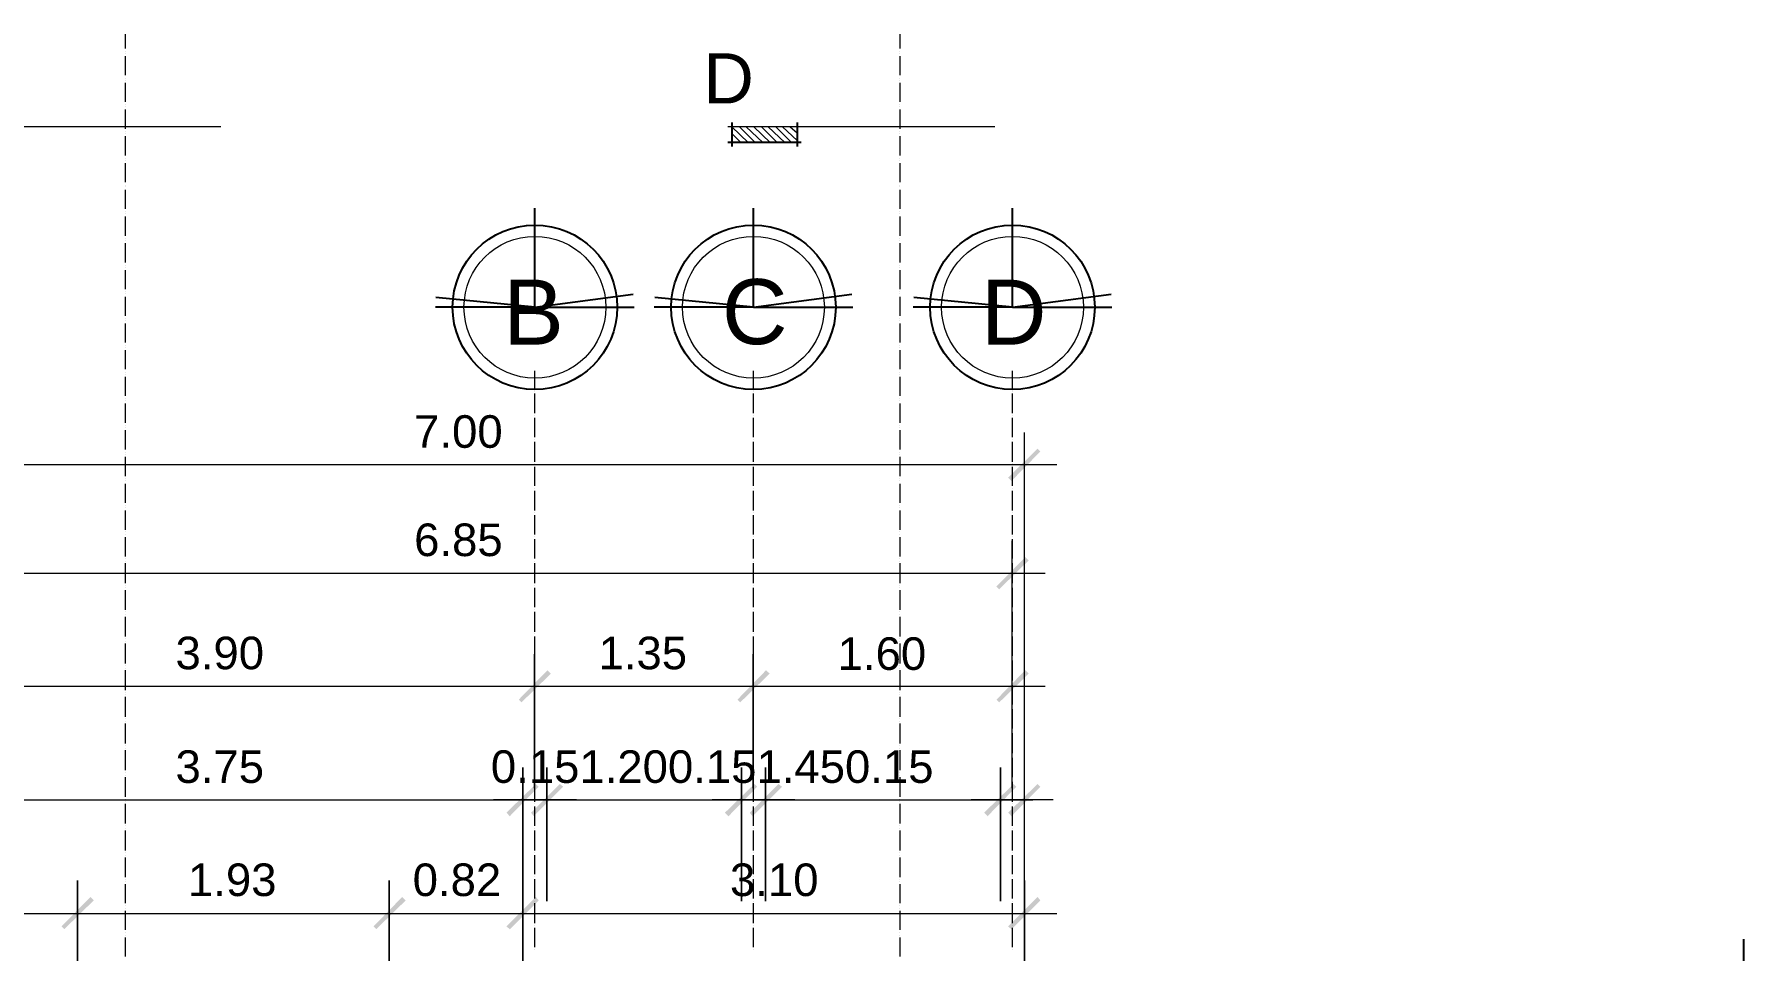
# Model space of a CAD drawing. Header units: millimetres. Extents: x 0 to 51.9, y -1.9 to 29.7.
# Drawn here: x 40.49 to 51.05, y 23.51 to 29.18 of the extents above; entities that cross this region are included whole.
import ezdxf

# ---------------------------------------------------------------- set-up
doc = ezdxf.new("R2010")
doc.units = ezdxf.units.MM
for name, color, linetype in [('PDF_0', 7, 'Continuous'), ('PDF_Acabados', 7, 'Continuous'), ('PDF_Arquitectura', 7, 'Continuous'), ('PDF_Ejes', 7, 'Continuous'), ('PDF_Text', 7, 'Continuous')]:
    doc.layers.add(name, color=color, linetype=linetype)
doc.styles.add('PDF ArialMT', font='arial.ttf')

msp = doc.modelspace()

# ---------------------------------------------------------------- hatches: boundary and pattern name
at = {"layer": 'PDF_0', "transparency": 33554559}
for points in [[(46.502, 26.438), (46.523, 26.417), (46.701, 26.599), (46.684, 26.616)], [(46.43, 25.765), (46.447, 25.748), (46.629, 25.926), (46.608, 25.947)], [(43.657, 25.248), (43.479, 25.066), (43.496, 25.049), (43.678, 25.227)], [(45.007, 25.248), (44.83, 25.066), (44.847, 25.049), (45.029, 25.227)], [(46.43, 25.066), (46.447, 25.049), (46.629, 25.227), (46.608, 25.248)], [(43.585, 24.545), (43.403, 24.368), (43.424, 24.346), (43.602, 24.528)], [(43.572, 24.346), (43.754, 24.528), (43.733, 24.545), (43.555, 24.368)], [(44.935, 24.545), (44.753, 24.368), (44.775, 24.346), (44.952, 24.528)], [(44.923, 24.346), (45.105, 24.528), (45.084, 24.545), (44.906, 24.368)], [(46.536, 24.545), (46.354, 24.368), (46.375, 24.346), (46.553, 24.528)], [(46.701, 24.528), (46.684, 24.545), (46.502, 24.368), (46.523, 24.346)], [(40.672, 23.648), (40.854, 23.826), (40.833, 23.847), (40.655, 23.665)], [(42.599, 23.648), (42.781, 23.826), (42.759, 23.847), (42.582, 23.665)], [(43.424, 23.648), (43.602, 23.826), (43.585, 23.847), (43.403, 23.665)], [(46.502, 23.665), (46.523, 23.648), (46.701, 23.826), (46.684, 23.847)]]:
    msp.add_hatch(color=256, dxfattribs=at).paths.add_polyline_path(points)

# ---------------------------------------------------------------- linework, layer by layer
for p, q in [((43.579, 27.49), (43.579, 28.103)), ((44.929, 27.49), (44.929, 28.103)), ((46.529, 27.49), (46.529, 28.103)), ((43.579, 27.49), (44.187, 27.571)), ((44.929, 27.49), (45.537, 27.571)), ((46.529, 27.49), (47.138, 27.571)), ((43.579, 27.49), (42.965, 27.49)), ((43.579, 27.49), (42.968, 27.551)), ((43.579, 27.49), (44.192, 27.49)), ((44.929, 27.49), (44.316, 27.49)), ((44.929, 27.49), (44.319, 27.551)), ((44.929, 27.49), (45.543, 27.49)), ((46.529, 27.49), (45.916, 27.49)), ((46.529, 27.49), (45.919, 27.551)), ((46.529, 27.49), (47.143, 27.49)), ((51.046, 22.973), (51.046, 23.586))]:
    msp.add_line(p, q)
for centre in [(43.579, 27.49), (44.929, 27.49), (46.529, 27.49)]:
    msp.add_circle(centre, 0.508)
at = {"layer": 'PDF_Acabados', "lineweight": 25}
for points in [[(44.796, 28.631), (44.796, 28.483)], [(45.198, 28.631), (45.198, 28.483)], [(45.223, 28.508), (44.77, 28.508)]]:
    msp.add_lwpolyline(points, dxfattribs=at)
at = {"layer": 'PDF_Acabados', "color": 8, "lineweight": 5, "true_color": 0x808080}
for points in [[(41.638, 28.605), (39.987, 28.605)], [(46.421, 28.605), (44.77, 28.605)]]:
    msp.add_lwpolyline(points, dxfattribs=at)
at = {"layer": 'PDF_Acabados', "lineweight": 9}
for points in [[(44.796, 28.605), (44.897, 28.508)], [(44.796, 28.563), (44.851, 28.508)], [(44.796, 28.516), (44.808, 28.508)], [(44.842, 28.605), (44.94, 28.508)], [(44.885, 28.605), (44.986, 28.508)], [(44.931, 28.605), (45.033, 28.508)], [(44.978, 28.605), (45.075, 28.508)], [(45.02, 28.605), (45.122, 28.508)], [(45.067, 28.605), (45.164, 28.508)], [(45.109, 28.605), (45.198, 28.521)], [(45.156, 28.605), (45.198, 28.567)]]:
    msp.add_lwpolyline(points, dxfattribs=at)
at = {"layer": 'PDF_Arquitectura', "lineweight": 5}
for points in [[(41.049, 29.177), (41.049, 29.088)], [(45.833, 29.177), (45.833, 29.088)], [(41.049, 29.071), (41.049, 29.071)], [(41.049, 29.058), (41.049, 29.058)], [(41.049, 29.041), (41.049, 28.923)], [(45.833, 29.071), (45.833, 29.071)], [(45.833, 29.058), (45.833, 29.058)], [(45.833, 29.041), (45.833, 28.923)], [(41.049, 28.906), (41.049, 28.906)], [(41.049, 28.893), (41.049, 28.893)], [(41.049, 28.876), (41.049, 28.758)], [(45.833, 28.906), (45.833, 28.906)], [(45.833, 28.893), (45.833, 28.893)], [(45.833, 28.876), (45.833, 28.758)], [(41.049, 28.741), (41.049, 28.741)], [(41.049, 28.728), (41.049, 28.728)], [(45.833, 28.741), (45.833, 28.741)], [(45.833, 28.728), (45.833, 28.728)], [(41.049, 28.711), (41.049, 28.593)], [(45.833, 28.711), (45.833, 28.593)], [(41.049, 28.576), (41.049, 28.576)], [(41.049, 28.563), (41.049, 28.563)], [(41.049, 28.546), (41.049, 28.427)], [(45.833, 28.576), (45.833, 28.576)], [(45.833, 28.563), (45.833, 28.563)], [(45.833, 28.546), (45.833, 28.427)], [(41.049, 28.411), (41.049, 28.411)], [(45.833, 28.411), (45.833, 28.411)], [(41.049, 28.398), (41.049, 28.398)], [(41.049, 28.381), (41.049, 28.262)], [(45.833, 28.398), (45.833, 28.398)], [(45.833, 28.381), (45.833, 28.262)], [(41.049, 28.245), (41.049, 28.245)], [(41.049, 28.233), (41.049, 28.233)], [(41.049, 28.216), (41.049, 28.097)], [(45.833, 28.245), (45.833, 28.245)], [(45.833, 28.233), (45.833, 28.233)], [(45.833, 28.216), (45.833, 28.097)], [(41.049, 28.08), (41.049, 28.08)], [(41.049, 28.068), (41.049, 28.068)], [(41.049, 28.051), (41.049, 27.932)], [(45.833, 28.08), (45.833, 28.08)], [(45.833, 28.068), (45.833, 28.068)], [(45.833, 28.051), (45.833, 27.932)], [(41.049, 27.915), (41.049, 27.915)], [(41.049, 27.903), (41.049, 27.903)], [(41.049, 27.886), (41.049, 27.767)], [(45.833, 27.915), (45.833, 27.915)], [(45.833, 27.903), (45.833, 27.903)], [(45.833, 27.886), (45.833, 27.767)], [(41.049, 27.75), (41.049, 27.75)], [(41.049, 27.737), (41.049, 27.737)], [(41.049, 27.72), (41.049, 27.602)], [(45.833, 27.75), (45.833, 27.75)], [(45.833, 27.737), (45.833, 27.737)], [(45.833, 27.72), (45.833, 27.602)], [(41.049, 27.585), (41.049, 27.585)], [(41.049, 27.572), (41.049, 27.572)], [(45.833, 27.585), (45.833, 27.585)], [(45.833, 27.572), (45.833, 27.572)], [(41.049, 27.555), (41.049, 27.437)], [(45.833, 27.555), (45.833, 27.437)], [(41.049, 27.42), (41.049, 27.42)], [(41.049, 27.407), (41.049, 27.407)], [(41.049, 27.39), (41.049, 27.272)], [(45.833, 27.42), (45.833, 27.42)], [(45.833, 27.407), (45.833, 27.407)], [(45.833, 27.39), (45.833, 27.272)], [(41.049, 27.255), (41.049, 27.255)], [(45.833, 27.255), (45.833, 27.255)], [(41.049, 27.242), (41.049, 27.242)], [(41.049, 27.225), (41.049, 27.107)], [(45.833, 27.242), (45.833, 27.242)], [(45.833, 27.225), (45.833, 27.107)], [(41.049, 27.09), (41.049, 27.09)], [(41.049, 27.077), (41.049, 27.077)], [(41.049, 27.06), (41.049, 26.942)], [(45.833, 27.09), (45.833, 27.09)], [(45.833, 27.077), (45.833, 27.077)], [(45.833, 27.06), (45.833, 26.942)], [(41.049, 26.925), (41.049, 26.925)], [(41.049, 26.912), (41.049, 26.912)], [(41.049, 26.895), (41.049, 26.776)], [(45.833, 26.925), (45.833, 26.925)], [(45.833, 26.912), (45.833, 26.912)], [(45.833, 26.895), (45.833, 26.776)], [(41.049, 26.759), (41.049, 26.759)], [(41.049, 26.747), (41.049, 26.747)], [(41.049, 26.73), (41.049, 26.611)], [(45.833, 26.759), (45.833, 26.759)], [(45.833, 26.747), (45.833, 26.747)], [(45.833, 26.73), (45.833, 26.611)], [(41.049, 26.594), (41.049, 26.594)], [(41.049, 26.582), (41.049, 26.582)], [(41.049, 26.565), (41.049, 26.446)], [(45.833, 26.594), (45.833, 26.594)], [(45.833, 26.582), (45.833, 26.582)], [(45.833, 26.565), (45.833, 26.446)], [(41.049, 26.434), (41.049, 26.434)], [(41.049, 26.417), (41.049, 26.417)], [(45.833, 26.434), (45.833, 26.434)], [(45.833, 26.417), (45.833, 26.417)], [(41.049, 26.4), (41.049, 26.281)], [(45.833, 26.4), (45.833, 26.281)], [(41.049, 26.268), (41.049, 26.268)], [(41.049, 26.251), (41.049, 26.251)], [(41.049, 26.235), (41.049, 26.116)], [(45.833, 26.268), (45.833, 26.268)], [(45.833, 26.251), (45.833, 26.251)], [(45.833, 26.235), (45.833, 26.116)], [(41.049, 26.103), (41.049, 26.103)], [(41.049, 26.086), (41.049, 26.086)], [(45.833, 26.103), (45.833, 26.103)], [(45.833, 26.086), (45.833, 26.086)], [(41.049, 26.069), (41.049, 25.951)], [(45.833, 26.069), (45.833, 25.951)], [(41.049, 25.938), (41.049, 25.938)], [(41.049, 25.921), (41.049, 25.921)], [(41.049, 25.909), (41.049, 25.786)], [(45.833, 25.938), (45.833, 25.938)], [(45.833, 25.921), (45.833, 25.921)], [(45.833, 25.909), (45.833, 25.786)], [(41.049, 25.773), (41.049, 25.773)], [(45.833, 25.773), (45.833, 25.773)], [(41.049, 25.756), (41.049, 25.756)], [(41.049, 25.743), (41.049, 25.621)], [(45.833, 25.756), (45.833, 25.756)], [(45.833, 25.743), (45.833, 25.621)], [(41.049, 25.608), (41.049, 25.608)], [(41.049, 25.591), (41.049, 25.591)], [(41.049, 25.578), (41.049, 25.456)], [(45.833, 25.608), (45.833, 25.608)], [(45.833, 25.591), (45.833, 25.591)], [(45.833, 25.578), (45.833, 25.456)], [(41.049, 25.443), (41.049, 25.443)], [(41.049, 25.426), (41.049, 25.426)], [(41.049, 25.413), (41.049, 25.29)], [(45.833, 25.443), (45.833, 25.443)], [(45.833, 25.426), (45.833, 25.426)], [(45.833, 25.413), (45.833, 25.29)], [(41.049, 25.278), (41.049, 25.278)], [(41.049, 25.261), (41.049, 25.261)], [(41.049, 25.248), (41.049, 25.125)], [(45.833, 25.278), (45.833, 25.278)], [(45.833, 25.261), (45.833, 25.261)], [(45.833, 25.248), (45.833, 25.125)], [(41.049, 25.113), (41.049, 25.113)], [(41.049, 25.096), (41.049, 25.096)], [(41.049, 25.083), (41.049, 24.96)], [(45.833, 25.113), (45.833, 25.113)], [(45.833, 25.096), (45.833, 25.096)], [(45.833, 25.083), (45.833, 24.96)], [(41.049, 24.948), (41.049, 24.948)], [(41.049, 24.931), (41.049, 24.931)], [(45.833, 24.948), (45.833, 24.948)], [(45.833, 24.931), (45.833, 24.931)], [(41.049, 24.918), (41.049, 24.795)], [(45.833, 24.918), (45.833, 24.795)], [(41.049, 24.782), (41.049, 24.782)], [(41.049, 24.766), (41.049, 24.766)], [(41.049, 24.753), (41.049, 24.63)], [(45.833, 24.782), (45.833, 24.782)], [(45.833, 24.766), (45.833, 24.766)], [(45.833, 24.753), (45.833, 24.63)], [(41.049, 24.617), (41.049, 24.617)], [(45.833, 24.617), (45.833, 24.617)], [(41.049, 24.6), (41.049, 24.6)], [(41.049, 24.588), (41.049, 24.465)], [(45.833, 24.6), (45.833, 24.6)], [(45.833, 24.588), (45.833, 24.465)], [(41.049, 24.452), (41.049, 24.452)], [(41.049, 24.435), (41.049, 24.435)], [(41.049, 24.423), (41.049, 24.3)], [(45.833, 24.452), (45.833, 24.452)], [(45.833, 24.435), (45.833, 24.435)], [(45.833, 24.423), (45.833, 24.3)], [(41.049, 24.287), (41.049, 24.287)], [(41.049, 24.27), (41.049, 24.27)], [(41.049, 24.258), (41.049, 24.135)], [(45.833, 24.287), (45.833, 24.287)], [(45.833, 24.27), (45.833, 24.27)], [(45.833, 24.258), (45.833, 24.135)], [(41.049, 24.122), (41.049, 24.122)], [(41.049, 24.105), (41.049, 24.105)], [(41.049, 24.092), (41.049, 23.97)], [(45.833, 24.122), (45.833, 24.122)], [(45.833, 24.105), (45.833, 24.105)], [(45.833, 24.092), (45.833, 23.97)], [(41.049, 23.957), (41.049, 23.957)], [(41.049, 23.94), (41.049, 23.94)], [(41.049, 23.927), (41.049, 23.809)], [(45.833, 23.957), (45.833, 23.957)], [(45.833, 23.94), (45.833, 23.94)], [(45.833, 23.927), (45.833, 23.809)], [(41.049, 23.792), (41.049, 23.792)], [(41.049, 23.775), (41.049, 23.775)], [(41.049, 23.762), (41.049, 23.644)], [(45.833, 23.792), (45.833, 23.792)], [(45.833, 23.775), (45.833, 23.775)], [(45.833, 23.762), (45.833, 23.644)], [(41.049, 23.627), (41.049, 23.627)], [(41.049, 23.61), (41.049, 23.61)], [(41.049, 23.597), (41.049, 23.479)], [(45.833, 23.627), (45.833, 23.627)], [(45.833, 23.61), (45.833, 23.61)], [(45.833, 23.597), (45.833, 23.479)]]:
    msp.add_lwpolyline(points, dxfattribs=at)
at = {"layer": 'PDF_Arquitectura', "color": 250, "lineweight": 18, "true_color": 0x404040}
for points in [[(46.603, 23.949), (46.603, 23.153), (46.603, 26.717)], [(39.402, 26.518), (46.802, 26.518)], [(46.527, 25.223), (46.527, 26.048)], [(46.73, 25.845), (39.479, 25.845)], [(46.527, 24.52), (46.527, 25.346)], [(43.78, 25.147), (39.479, 25.147)], [(45.13, 25.147), (43.378, 25.147)], [(46.73, 25.147), (44.728, 25.147)], [(46.603, 23.821), (46.603, 24.647)], [(39.555, 24.448), (43.704, 24.448)], [(43.835, 24.448), (43.653, 24.448), (43.505, 24.448), (43.323, 24.448)], [(43.454, 24.448), (45.054, 24.448)], [(45.185, 24.448), (45.003, 24.448), (44.855, 24.448), (44.673, 24.448)], [(44.804, 24.448), (46.654, 24.448)], [(46.781, 24.448), (46.603, 24.448), (46.455, 24.448), (46.273, 24.448)], [(39.402, 23.745), (40.952, 23.745)], [(40.554, 23.745), (42.878, 23.745)], [(42.48, 23.745), (43.704, 23.745)], [(43.301, 23.745), (46.802, 23.745)]]:
    msp.add_lwpolyline(points, dxfattribs=at)
for points in [[(43.577, 25.346), (43.577, 24.52)], [(44.927, 25.346), (44.927, 24.52)], [(43.505, 24.647), (43.505, 23.821)], [(43.653, 24.647), (43.653, 23.821)], [(44.855, 24.647), (44.855, 23.821)], [(45.003, 24.647), (45.003, 23.821)], [(46.455, 24.647), (46.455, 23.821)], [(40.753, 23.949), (40.753, 23.153)], [(42.679, 23.949), (42.679, 23.153)], [(43.505, 23.949), (43.505, 23.153)]]:
    msp.add_lwpolyline(points, close=True, dxfattribs=at)
at = {"layer": 'PDF_Ejes', "lineweight": 9}
for points in [[(43.577, 27.098), (43.577, 26.988)], [(44.927, 27.098), (44.927, 26.988)], [(46.527, 27.098), (46.527, 26.988)], [(43.577, 26.971), (43.577, 26.971)], [(43.577, 26.958), (43.577, 26.836)], [(44.927, 26.971), (44.927, 26.971)], [(44.927, 26.958), (44.927, 26.836)], [(46.527, 26.971), (46.527, 26.971)], [(46.527, 26.958), (46.527, 26.836)], [(43.577, 26.823), (43.577, 26.823)], [(43.577, 26.806), (43.577, 26.688)], [(44.927, 26.823), (44.927, 26.823)], [(44.927, 26.806), (44.927, 26.688)], [(46.527, 26.823), (46.527, 26.823)], [(46.527, 26.806), (46.527, 26.688)], [(43.577, 26.671), (43.577, 26.671)], [(43.577, 26.658), (43.577, 26.535)], [(44.927, 26.671), (44.927, 26.671)], [(44.927, 26.658), (44.927, 26.535)], [(46.527, 26.671), (46.527, 26.671)], [(46.527, 26.658), (46.527, 26.535)], [(43.577, 26.522), (43.577, 26.522)], [(44.927, 26.522), (44.927, 26.522)], [(46.527, 26.522), (46.527, 26.522)], [(43.577, 26.505), (43.577, 26.387)], [(44.927, 26.505), (44.927, 26.387)], [(46.527, 26.505), (46.527, 26.387)], [(43.577, 26.37), (43.577, 26.37)], [(43.577, 26.357), (43.577, 26.235)], [(44.927, 26.37), (44.927, 26.37)], [(44.927, 26.357), (44.927, 26.235)], [(46.527, 26.37), (46.527, 26.37)], [(46.527, 26.357), (46.527, 26.235)], [(43.577, 26.222), (43.577, 26.222)], [(43.577, 26.205), (43.577, 26.086)], [(44.927, 26.222), (44.927, 26.222)], [(44.927, 26.205), (44.927, 26.086)], [(46.527, 26.222), (46.527, 26.222)], [(46.527, 26.205), (46.527, 26.086)], [(43.577, 26.074), (43.577, 26.074)], [(43.577, 26.057), (43.577, 25.938)], [(44.927, 26.074), (44.927, 26.074)], [(44.927, 26.057), (44.927, 25.938)], [(46.527, 26.074), (46.527, 26.074)], [(46.527, 26.057), (46.527, 25.938)], [(43.577, 25.921), (43.577, 25.921)], [(43.577, 25.909), (43.577, 25.786)], [(44.927, 25.921), (44.927, 25.921)], [(44.927, 25.909), (44.927, 25.786)], [(46.527, 25.921), (46.527, 25.921)], [(46.527, 25.909), (46.527, 25.786)], [(43.577, 25.773), (43.577, 25.773)], [(44.927, 25.773), (44.927, 25.773)], [(46.527, 25.773), (46.527, 25.773)], [(43.577, 25.756), (43.577, 25.638)], [(44.927, 25.756), (44.927, 25.638)], [(46.527, 25.756), (46.527, 25.638)], [(43.577, 25.621), (43.577, 25.621)], [(43.577, 25.608), (43.577, 25.485)], [(44.927, 25.621), (44.927, 25.621)], [(44.927, 25.608), (44.927, 25.485)], [(46.527, 25.621), (46.527, 25.621)], [(46.527, 25.608), (46.527, 25.485)], [(43.577, 25.473), (43.577, 25.473)], [(43.577, 25.456), (43.577, 25.337)], [(44.927, 25.473), (44.927, 25.473)], [(44.927, 25.456), (44.927, 25.337)], [(46.527, 25.473), (46.527, 25.473)], [(46.527, 25.456), (46.527, 25.337)], [(43.577, 25.32), (43.577, 25.32)], [(43.577, 25.307), (43.577, 25.185)], [(44.927, 25.32), (44.927, 25.32)], [(44.927, 25.307), (44.927, 25.185)], [(46.527, 25.32), (46.527, 25.32)], [(46.527, 25.307), (46.527, 25.185)], [(43.577, 25.172), (43.577, 25.172)], [(43.577, 25.155), (43.577, 25.036)], [(44.927, 25.172), (44.927, 25.172)], [(44.927, 25.155), (44.927, 25.036)], [(46.527, 25.172), (46.527, 25.172)], [(46.527, 25.155), (46.527, 25.036)], [(43.577, 25.024), (43.577, 25.024)], [(43.577, 25.007), (43.577, 24.888)], [(44.927, 25.024), (44.927, 25.024)], [(44.927, 25.007), (44.927, 24.888)], [(46.527, 25.024), (46.527, 25.024)], [(46.527, 25.007), (46.527, 24.888)], [(43.577, 24.871), (43.577, 24.871)], [(43.577, 24.859), (43.577, 24.736)], [(44.927, 24.871), (44.927, 24.871)], [(44.927, 24.859), (44.927, 24.736)], [(46.527, 24.871), (46.527, 24.871)], [(46.527, 24.859), (46.527, 24.736)], [(43.577, 24.723), (43.577, 24.723)], [(44.927, 24.723), (44.927, 24.723)], [(46.527, 24.723), (46.527, 24.723)], [(43.577, 24.706), (43.577, 24.588)], [(44.927, 24.706), (44.927, 24.588)], [(46.527, 24.706), (46.527, 24.588)], [(43.577, 24.571), (43.577, 24.571)], [(43.577, 24.558), (43.577, 24.435)], [(44.927, 24.571), (44.927, 24.571)], [(44.927, 24.558), (44.927, 24.435)], [(46.527, 24.571), (46.527, 24.571)], [(46.527, 24.558), (46.527, 24.435)], [(43.577, 24.423), (43.577, 24.423)], [(43.577, 24.406), (43.577, 24.287)], [(44.927, 24.423), (44.927, 24.423)], [(44.927, 24.406), (44.927, 24.287)], [(46.527, 24.423), (46.527, 24.423)], [(46.527, 24.406), (46.527, 24.287)], [(43.577, 24.27), (43.577, 24.27)], [(43.577, 24.258), (43.577, 24.135)], [(44.927, 24.27), (44.927, 24.27)], [(44.927, 24.258), (44.927, 24.135)], [(46.527, 24.27), (46.527, 24.27)], [(46.527, 24.258), (46.527, 24.135)], [(43.577, 24.122), (43.577, 24.122)], [(43.577, 24.105), (43.577, 23.987)], [(44.927, 24.122), (44.927, 24.122)], [(44.927, 24.105), (44.927, 23.987)], [(46.527, 24.122), (46.527, 24.122)], [(46.527, 24.105), (46.527, 23.987)], [(43.577, 23.974), (43.577, 23.974)], [(44.927, 23.974), (44.927, 23.974)], [(46.527, 23.974), (46.527, 23.974)], [(43.577, 23.957), (43.577, 23.838)], [(44.927, 23.957), (44.927, 23.838)], [(46.527, 23.957), (46.527, 23.838)], [(43.577, 23.821), (43.577, 23.821)], [(43.577, 23.809), (43.577, 23.686)], [(44.927, 23.821), (44.927, 23.821)], [(44.927, 23.809), (44.927, 23.686)], [(46.527, 23.821), (46.527, 23.821)], [(46.527, 23.809), (46.527, 23.686)], [(43.577, 23.673), (43.577, 23.673)], [(43.577, 23.656), (43.577, 23.538)], [(44.927, 23.673), (44.927, 23.673)], [(44.927, 23.656), (44.927, 23.538)], [(46.527, 23.673), (46.527, 23.673)], [(46.527, 23.656), (46.527, 23.538)], [(43.577, 23.521), (43.577, 23.521)], [(44.927, 23.521), (44.927, 23.521)], [(46.527, 23.521), (46.527, 23.521)]]:
    msp.add_lwpolyline(points, dxfattribs=at)
at = {"layer": 'PDF_Ejes', "color": 254, "lineweight": 0, "true_color": 0xdcdcdc}
for centre in [(43.579, 27.49), (43.579, 27.49), (44.929, 27.49), (44.929, 27.49), (46.529, 27.49), (46.529, 27.49)]:
    msp.add_circle(centre, 0.438, dxfattribs=at)

# ---------------------------------------------------------------- texts
at = {"layer": 'PDF_Text', "color": 8, "true_color": 0x808080, "insert": (44.619, 28.904), "char_height": 0.31, "attachment_point": 4, "style": 'PDF ArialMT'}
msp.add_mtext('D', dxfattribs=at)
at = {"layer": 'PDF_Text', "attachment_point": 4, "style": 'PDF ArialMT'}
for s, insert, char_height in [('C', (44.734, 27.46), 0.402), ('B', (43.383, 27.46), 0.402), ('D', (46.334, 27.46), 0.402), ('7.00', (42.833, 26.721), 0.2012), ('6.85', (42.833, 26.052), 0.2012), ('3.90', (41.359, 25.353), 0.2012), ('1.35', (43.972, 25.353), 0.2012), ('1.60', (45.449, 25.349), 0.2012), ('3.75', (41.359, 24.651), 0.2012), ('0.151.200.151.450.15', (43.307, 24.651), 0.20116), ('1.93', (41.436, 23.952), 0.2012), ('0.82', (42.824, 23.952), 0.2012), ('3.10', (44.784, 23.952), 0.2012)]:
    msp.add_mtext(s, dxfattribs=dict(at, insert=insert, char_height=char_height))

doc.saveas('drawing.dxf')
